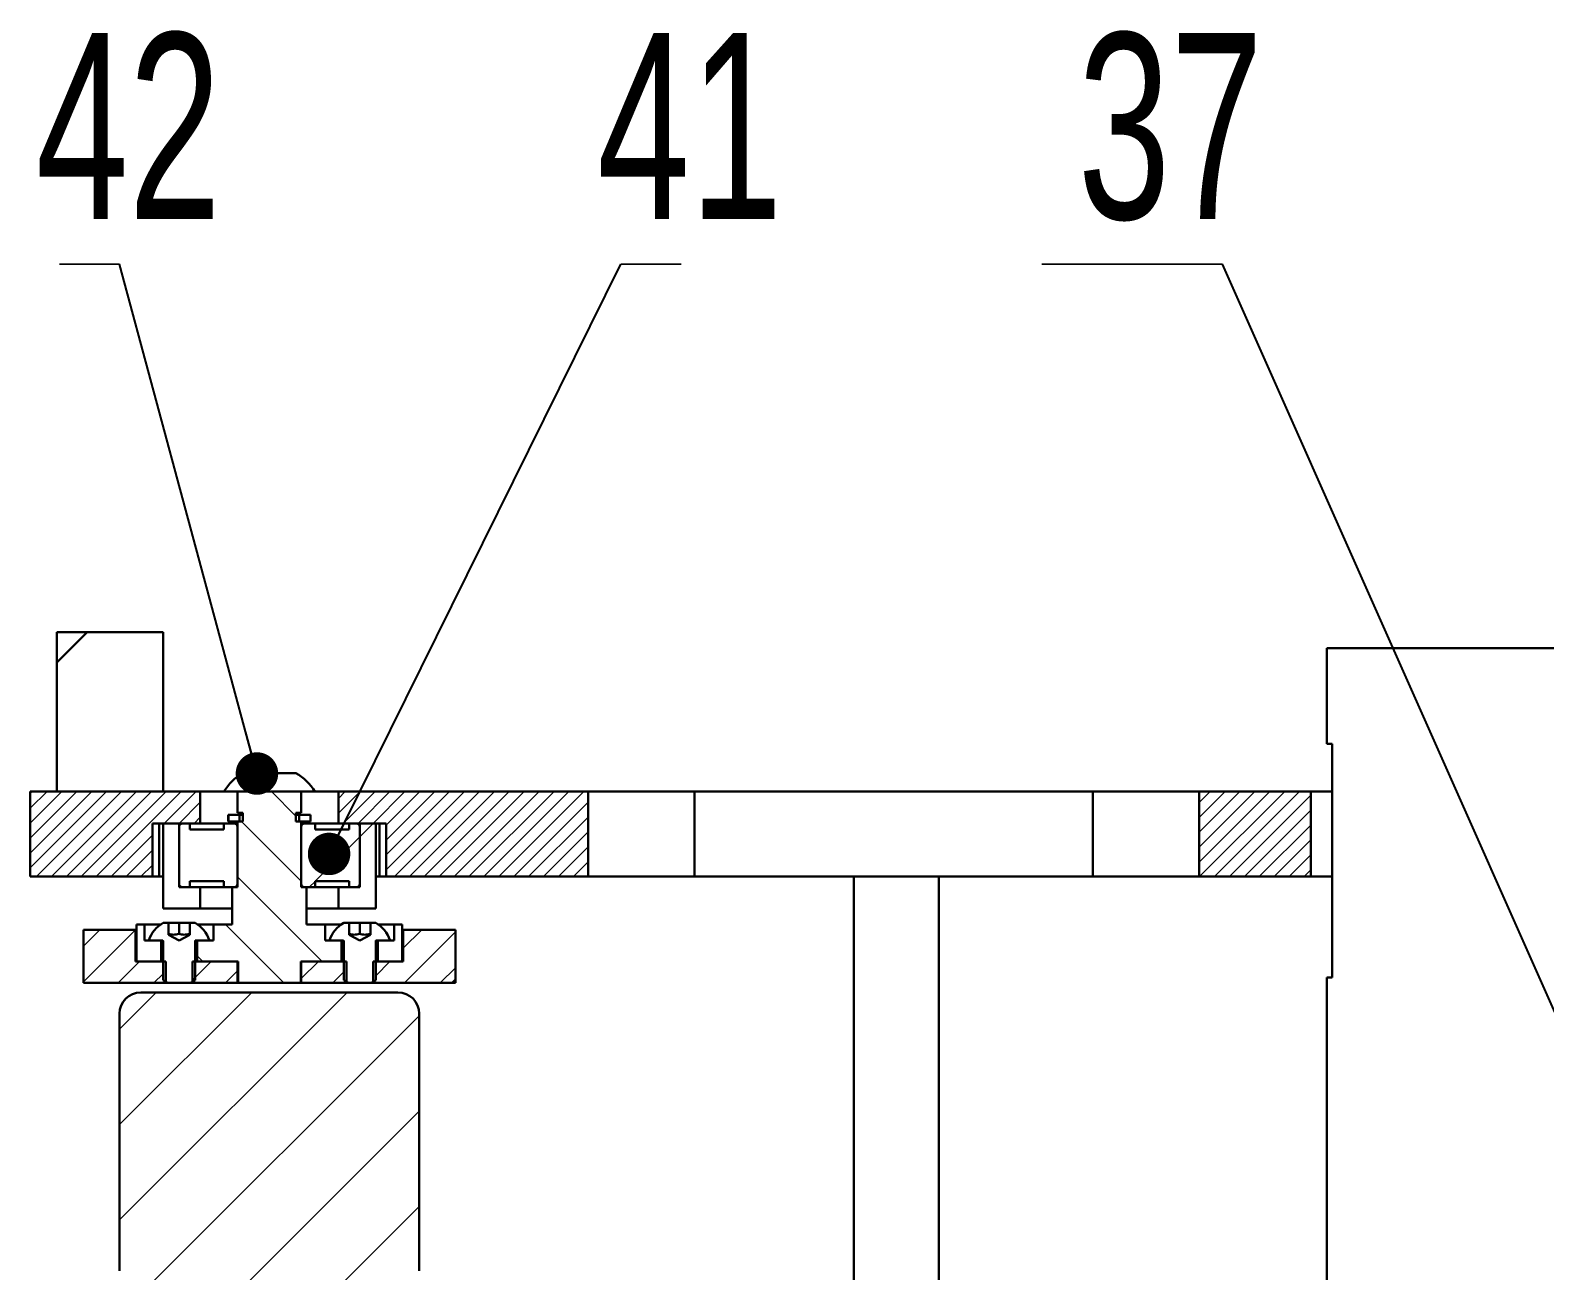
# Model space of a CAD drawing. Header units: millimetres. Extents: x 13 to 7248, y -1201 to 1478.
# Drawn here: x 714.7 to 857.2, y 547.7 to 664.5 of the extents above; entities that cross this region are included whole.
import ezdxf

# ---------------------------------------------------------------- set-up
doc = ezdxf.new("R2010")
doc.units = ezdxf.units.MM
doc.header["$LTSCALE"] = 5
doc.linetypes.add('SLD-实线', pattern=[0])
doc.layers.get('0').update_dxf_attribs({"lineweight": 30})
doc.layers.add('剖面层', color=2, linetype='Continuous', lineweight=15)
doc.layers.add('标注线', color=4, linetype='SLD-实线')
doc.styles.add('SLDTEXTSTYLE4', font='', dxfattribs={"width": 0.67})
doc.styles.get("Standard").update_dxf_attribs({"font": ''})
doc.styles.get('SLDTEXTSTYLE4').set_extended_font_data('汉仪长仿宋体')
doc.styles.get('Standard').set_extended_font_data('SimSun')
doc.dimstyles.new('SLDDIMSTYLE0', dxfattribs={"dimtxt": 0.18, "dimasz": 4, "dimexe": 0, "dimexo": 0.0625, "dimgap": 0, "dimtad": 0, "dimtih": 1, "dimtoh": 1, "dimdec": 0, "dimrnd": 1e-09, "dimzin": 0, "dimdsep": 46, "dimtxsty": 'Standard', "dimblk1": 'DOT', "dimblk2": 'DOT', "dimsah": 1, "dimcen": 0.09, "dimadec": 0, "dimazin": 0, "dimtfac": 4, "dimtdec": 0, "dimtofl": 0, "dimtmove": 0, "dimatfit": 3, "dimldrblk": 'DOT', "dimfxl": 0, "dimfrac": 2, "dimtolj": 1, "dimtzin": 0, "dimarcsym": 0})

# ---------------------------------------------------------------- blocks, each defined once
blk = doc.blocks.new('SW_NOTE_39')
at = {"color": 0, "linetype": 'SLD-实线', "lineweight": 15}
for p, q in [((0, 0), (5.66, 0)), ((5.66, 0), (0, 0)), ((0, 0), (5.66, 0)), ((5.66, 0), (0, 0)), ((0, 0), (5.66, 0)), ((5.66, 0), (0, 0))]:
    blk.add_line(p, q, dxfattribs=at)
at = {"color": 0, "linetype": 'SLD-实线', "lineweight": 15, "insert": (6.5, 21.76), "char_height": 17.5, "attachment_point": 2, "style": 'SLDTEXTSTYLE4'}
blk.add_mtext('41', dxfattribs=at)
blk = doc.blocks.new('_DOT')
at = {"color": 0, "linetype": 'ByBlock', "lineweight": -2}
blk.add_line((-0.5, 0), (-1, 0), dxfattribs=at)
at = {"color": 0, "linetype": 'ByBlock', "const_width": 0.5}
blk.add_lwpolyline([(-0.25, 0, 1), (0.25, 0, 1)], format="xyb", close=True, dxfattribs=at)
blk = doc.blocks.new('SW_NOTE_40')
at = {"color": 0, "linetype": 'SLD-实线', "lineweight": 15}
for p, q in [((-5.66, 0), (0, 0)), ((0, 0), (-5.66, 0)), ((-5.66, 0), (0, 0)), ((0, 0), (-5.66, 0)), ((-5.66, 0), (0, 0)), ((0, 0), (-5.66, 0))]:
    blk.add_line(p, q, dxfattribs=at)
at = {"color": 0, "linetype": 'SLD-实线', "lineweight": 15, "insert": (0.84, 21.76), "char_height": 17.5, "attachment_point": 2, "style": 'SLDTEXTSTYLE4'}
blk.add_mtext('42', dxfattribs=at)
blk = doc.blocks.new('SW_NOTE_63')
at = {"color": 0, "linetype": 'SLD-实线', "lineweight": 15}
for p, q in [((-16.98, 0), (0, 0)), ((0, 0), (-16.98, 0)), ((-16.98, 0), (0, 0)), ((0, 0), (-16.98, 0)), ((-16.98, 0), (0, 0)), ((0, 0), (-16.98, 0))]:
    blk.add_line(p, q, dxfattribs=at)
at = {"color": 0, "linetype": 'SLD-实线', "lineweight": 15, "insert": (-13.61, 21.76), "char_height": 17.5, "attachment_point": 1, "style": 'SLDTEXTSTYLE4'}
blk.add_mtext('37', dxfattribs=at)

msp = doc.modelspace()

# ---------------------------------------------------------------- hatches: boundary and pattern name
h = msp.add_hatch()
h.set_pattern_fill('ANSI31', color=256, scale=5, style=0)
h.paths.add_polyline_path([(727.2086, 592.8042), (727.2086, 607.8042), (717.2086, 607.8042), (717.2086, 592.8042)], flags=0)
at = {"linetype": 'SLD-实线', "lineweight": 0}
h = msp.add_hatch(dxfattribs=at)
h.set_pattern_fill('ANSI32', scale=5, style=0)
h.paths.add_polyline_path([(734.4086, 590.6042), (733.3467, 590.6042), (733.3467, 590.0042), (734.4086, 590.0042)], flags=0)
h = msp.add_hatch(dxfattribs=at)
h.set_pattern_fill('ANSI32', scale=5, style=0)
h.paths.add_polyline_path([(741.0705, 590.6042), (740.0086, 590.6042), (740.0086, 590.0042), (741.0705, 590.0042)], flags=0)
h = msp.add_hatch(dxfattribs=at)
h.set_pattern_fill('ANSI31', scale=5, style=0)
h.paths.add_polyline_path([(730.7086, 583.8042), (728.7086, 583.8042), (728.7086, 589.8042), (727.2086, 589.8042), (727.2086, 581.8042), (730.7086, 581.8042)], flags=0)
h = msp.add_hatch(dxfattribs=at)
h.set_pattern_fill('ANSI31', scale=5, style=0)
edge = h.paths.add_edge_path(flags=0)
edge.add_line((729.7086, 589.8042), (729.0086, 589.8042))
edge.add_arc((729.0086, 589.5042), 0.3, 90, 180)
edge.add_line((728.7086, 589.5042), (728.7086, 584.1042))
edge.add_arc((729.0086, 584.1042), 0.3, 180, 270)
edge.add_line((729.0086, 583.8042), (729.7086, 583.8042))
edge.add_line((729.7086, 583.8042), (729.7086, 584.3692))
edge.add_line((729.7086, 584.3692), (732.9086, 584.3692))
edge.add_line((732.9086, 584.3692), (732.9086, 583.8042))
edge.add_line((732.9086, 583.8042), (733.9086, 583.8042))
edge.add_arc((733.9086, 584.1042), 0.3, 270, 360)
edge.add_line((734.2086, 584.1042), (734.2086, 589.5042))
edge.add_arc((733.9086, 589.5042), 0.3, 0, 90)
edge.add_line((733.9086, 589.8042), (732.9086, 589.8042))
edge.add_line((732.9086, 589.8042), (732.9086, 589.2392))
edge.add_line((732.9086, 589.2392), (729.7086, 589.2392))
edge.add_line((729.7086, 589.2392), (729.7086, 589.8042))
h = msp.add_hatch(dxfattribs=at)
h.set_pattern_fill('ANSI31', scale=5, style=0)
h.paths.add_polyline_path([(724.7086, 576.8042), (727.0086, 576.8042), (727.0086, 578.8042), (725.4586, 578.8042), (725.4586, 580.3042), (724.7086, 580.3042)], flags=0)
h = msp.add_hatch(dxfattribs=at)
h.set_pattern_fill('ANSI31', scale=5, style=0)
edge = h.paths.add_edge_path(flags=0)
edge.add_line((729.7086, 580.414), (729.7086, 579.3324))
edge.add_line((729.7086, 579.3324), (728.7086, 578.8042))
edge.add_line((728.7086, 578.8042), (727.7086, 579.3324))
edge.add_line((727.7086, 579.3324), (727.7086, 580.414))
edge.add_line((727.7086, 580.414), (727.5539, 580.4542))
edge.add_line((727.5539, 580.4542), (727.2086, 580.4542))
edge.add_arc((728.7086, 577.8496), 3.0056, 119.938338, 161.482848)
edge.add_line((725.8586, 578.8042), (727.1086, 578.8042))
edge.add_arc((727.1086, 578.7042), 0.1, 0, 90, ccw=False)
edge.add_line((727.2086, 578.7042), (727.2086, 575.0542))
edge.add_line((727.2086, 575.0542), (727.6416, 574.8042))
edge.add_line((727.6416, 574.8042), (729.7756, 574.8042))
edge.add_line((729.7756, 574.8042), (730.2086, 575.0542))
edge.add_line((730.2086, 575.0542), (730.2086, 578.7042))
edge.add_arc((730.3086, 578.7042), 0.1, 90, 180, ccw=False)
edge.add_line((730.3086, 578.8042), (731.5586, 578.8042))
edge.add_arc((728.7086, 577.8496), 3.0056, 18.517152, 60.061662)
edge.add_line((730.2086, 580.4542), (729.8633, 580.4542))
edge.add_line((729.8633, 580.4542), (729.7086, 580.414))
h = msp.add_hatch(dxfattribs=at)
h.set_pattern_fill('ANSI31', scale=5, style=0)
edge = h.paths.add_edge_path(flags=0)
edge.add_line((746.7086, 580.414), (746.7086, 579.3324))
edge.add_line((746.7086, 579.3324), (745.7086, 578.8042))
edge.add_line((745.7086, 578.8042), (744.7086, 579.3324))
edge.add_line((744.7086, 579.3324), (744.7086, 580.414))
edge.add_line((744.7086, 580.414), (744.5539, 580.4542))
edge.add_line((744.5539, 580.4542), (744.2086, 580.4542))
edge.add_arc((745.7086, 577.8496), 3.0056, 119.938338, 161.482848)
edge.add_line((742.8586, 578.8042), (744.1086, 578.8042))
edge.add_arc((744.1086, 578.7042), 0.1, 0, 90, ccw=False)
edge.add_line((744.2086, 578.7042), (744.2086, 575.0542))
edge.add_line((744.2086, 575.0542), (744.6416, 574.8042))
edge.add_line((744.6416, 574.8042), (746.7756, 574.8042))
edge.add_line((746.7756, 574.8042), (747.2086, 575.0542))
edge.add_line((747.2086, 575.0542), (747.2086, 578.7042))
edge.add_arc((747.3086, 578.7042), 0.1, 90, 180, ccw=False)
edge.add_line((747.3086, 578.8042), (748.5586, 578.8042))
edge.add_arc((745.7086, 577.8496), 3.0056, 18.517152, 60.061662)
edge.add_line((747.2086, 580.4542), (746.8633, 580.4542))
edge.add_line((746.8633, 580.4542), (746.7086, 580.414))
h = msp.add_hatch(dxfattribs=at)
h.set_pattern_fill('ANSI31', scale=5, style=0)
h.paths.add_polyline_path([(747.4086, 576.8042), (749.7086, 576.8042), (749.7086, 580.3042), (748.9586, 580.3042), (748.9586, 578.8042), (747.4086, 578.8042)], flags=0)
h = msp.add_hatch(dxfattribs=at)
h.set_pattern_fill('ANSI31', scale=5, style=0)
h.paths.add_polyline_path([(724.6086, 576.8042), (724.6086, 579.8042), (719.7086, 579.8042), (719.7086, 574.8042), (727.4586, 574.8042), (727.4586, 576.8042)], flags=0)
h = msp.add_hatch()
h.set_pattern_fill('ANSI31', color=256, scale=5, style=0)
h.paths.add_polyline_path([(754.7086, 574.8042), (754.7086, 579.8042), (749.8086, 579.8042), (749.8086, 576.8042), (746.9586, 576.8042), (746.9586, 574.8042)], flags=0)
h = msp.add_hatch(dxfattribs=at)
h.set_pattern_fill('ANSI31', scale=5, style=0)
h.paths.add_polyline_path([(744.4586, 576.8042), (740.2086, 576.8042), (740.2086, 574.8042), (744.4586, 574.8042)], flags=0)
at = {"layer": '剖面层'}
h = msp.add_hatch(dxfattribs=at)
h.set_pattern_fill('ANSI31', color=256, scale=0.3125, style=0)
h.paths.add_polyline_path([(730.7086, 592.8042), (714.7086, 592.8042), (714.7086, 584.8042), (726.2086, 584.8042), (726.2086, 589.8042), (730.7086, 589.8042)], flags=0)
h = msp.add_hatch(dxfattribs=at)
h.set_pattern_fill('ANSI31', color=256, scale=1.25, angle=90, style=0)
h.paths.add_polyline_path([(734.2086, 590.0042), (734.2086, 583.8042), (733.7086, 583.8042), (733.7086, 580.3042), (731.9586, 580.3042), (731.9586, 578.8042), (730.4086, 578.8042), (730.4086, 576.8042), (734.2586, 576.8042), (734.2586, 574.8042), (740.1586, 574.8042), (740.1586, 576.8042), (744.0086, 576.8042), (744.0086, 578.8042), (742.4586, 578.8042), (742.4586, 580.3042), (740.7086, 580.3042), (740.7086, 583.8042), (740.2086, 583.8042), (740.2086, 590.0042), (739.7086, 590.0042), (739.7086, 590.8042), (740.2086, 590.8042), (740.2086, 592.8042), (734.2086, 592.8042), (734.2086, 590.8042), (734.7086, 590.8042), (734.7086, 590.0042)], flags=0)
h = msp.add_hatch(dxfattribs=at)
h.set_pattern_fill('ANSI31', color=256, scale=0.3125, style=0)
h.paths.add_polyline_path([(767.2086, 592.8042), (743.7086, 592.8042), (743.7086, 589.8042), (748.2086, 589.8042), (748.2086, 584.8042), (767.2086, 584.8042)], flags=0)
h = msp.add_hatch(dxfattribs=at)
h.set_pattern_fill('ANSI31', color=256, scale=0.3125, style=0)
h.paths.add_polyline_path([(835.2086, 584.8042), (835.2086, 592.8042), (824.7086, 592.8042), (824.7086, 584.8042)], flags=0)
h = msp.add_hatch(dxfattribs=at)
h.set_pattern_fill('ANSI31', color=256, scale=5, style=0)
edge = h.paths.add_edge_path(flags=0)
edge.add_line((745.7086, 584.1042), (745.7086, 589.5042))
edge.add_arc((745.4086, 589.5042), 0.3, 0, 90)
edge.add_line((745.4086, 589.8042), (744.7086, 589.8042))
edge.add_line((744.7086, 589.8042), (744.7086, 589.2392))
edge.add_line((744.7086, 589.2392), (741.5086, 589.2392))
edge.add_line((741.5086, 589.2392), (741.5086, 589.8042))
edge.add_line((741.5086, 589.8042), (740.5086, 589.8042))
edge.add_arc((740.5086, 589.5042), 0.3, 90, 180)
edge.add_line((740.2086, 589.5042), (740.2086, 584.1042))
edge.add_arc((740.5086, 584.1042), 0.3, 180, 270)
edge.add_line((740.5086, 583.8042), (741.5086, 583.8042))
edge.add_line((741.5086, 583.8042), (741.5086, 584.3692))
edge.add_line((741.5086, 584.3692), (744.7086, 584.3692))
edge.add_line((744.7086, 584.3692), (744.7086, 583.8042))
edge.add_line((744.7086, 583.8042), (745.4086, 583.8042))
edge.add_arc((745.4086, 584.1042), 0.3, 270, 360)
h = msp.add_hatch(dxfattribs=at)
h.set_pattern_fill('ANSI31', color=256, scale=5, style=0)
h.paths.add_polyline_path([(747.2086, 589.8042), (745.7086, 589.8042), (745.7086, 583.8042), (743.7086, 583.8042), (743.7086, 581.8042), (747.2086, 581.8042)], flags=0)
h = msp.add_hatch(dxfattribs=at)
h.set_pattern_fill('ANSI31', color=256, scale=0.75, style=0)
h.paths.add_polyline_path([(727.2086, 576.8042), (724.6086, 576.8042), (724.6086, 579.8042), (719.7086, 579.8042), (719.7086, 574.8042), (727.4586, 574.8042), (727.4586, 574.9098), (727.2086, 575.0542)])
h.paths.add_polyline_path([(754.7086, 579.8042), (749.8086, 579.8042), (749.8086, 576.8042), (747.2086, 576.8042), (747.2086, 575.0542), (746.9586, 574.9098), (746.9586, 574.8042), (754.7086, 574.8042)])
h.paths.add_polyline_path([(744.2086, 576.8042), (740.2086, 576.8042), (740.2086, 574.8042), (744.4586, 574.8042), (744.4586, 574.9098), (744.2086, 575.0542)])
h.paths.add_polyline_path([(729.9586, 574.8042), (734.2086, 574.8042), (734.2086, 576.8042), (729.9586, 576.8042)])
h = msp.add_hatch(dxfattribs=at)
h.set_pattern_fill('ANSI31', color=256, scale=2, style=0)
edge = h.paths.add_edge_path(flags=0)
edge.add_arc((749.3086, 547.7042), 2, 270, 360)
edge.add_line((751.3086, 547.7042), (751.3086, 571.9042))
edge.add_arc((749.3086, 571.9042), 2, 0, 90)
edge.add_line((749.3086, 573.9042), (725.1086, 573.9042))
edge.add_arc((725.1086, 571.9042), 2, 90, 180)
edge.add_line((723.1086, 571.9042), (723.1086, 547.7042))
edge.add_arc((725.1086, 547.7042), 2, 180, 270)
edge.add_line((725.1086, 545.7042), (749.3086, 545.7042))

# ---------------------------------------------------------------- linework, layer by layer
for p, q in [((717.2086, 607.8042), (717.2086, 592.8042)), ((727.2086, 607.8042), (717.2086, 607.8042)), ((727.2086, 607.8042), (727.2086, 592.8042)), ((836.7086, 606.3042), (836.7086, 597.3042)), ((836.7086, 606.3042), (878.7086, 606.3042)), ((836.7086, 597.3042), (837.2086, 597.3042)), ((837.2086, 575.3042), (837.2086, 597.3042)), ((734.7086, 594.5542), (739.5179, 594.5542)), ((739.5179, 594.5542), (739.7086, 594.5542)), ((714.7086, 592.8042), (714.7086, 584.8042)), ((714.7086, 592.8042), (730.7086, 592.8042)), ((727.2086, 592.8042), (717.2086, 592.8042)), ((730.7086, 589.8042), (730.7086, 592.8042)), ((734.2086, 592.8042), (730.7086, 592.8042)), ((734.2086, 590.8042), (734.2086, 592.8042)), ((734.2086, 592.8042), (740.2086, 592.8042)), ((740.2086, 592.8042), (740.2086, 590.8042)), ((743.7086, 592.8042), (740.2086, 592.8042)), ((743.7086, 592.8042), (743.7086, 589.8042)), ((743.7086, 592.8042), (767.2086, 592.8042)), ((767.2086, 584.8042), (767.2086, 592.8042)), ((777.2086, 592.8042), (767.2086, 592.8042)), ((777.2086, 584.8042), (777.2086, 592.8042)), ((814.7086, 592.8042), (777.2086, 592.8042)), ((814.7086, 584.8042), (814.7086, 592.8042)), ((824.7086, 592.8042), (814.7086, 592.8042)), ((824.7086, 592.8042), (824.7086, 584.8042)), ((824.7086, 592.8042), (835.2086, 592.8042)), ((835.2086, 592.8042), (835.2086, 584.8042)), ((835.2086, 592.8042), (837.2086, 592.8042)), ((733.3386, 590.6042), (733.3386, 590.0042)), ((733.3386, 590.6042), (733.3467, 590.6042)), ((733.3386, 590.0042), (733.3467, 590.0042)), ((733.3467, 590.6042), (733.3467, 590.0042)), ((733.3467, 590.6042), (734.4086, 590.6042)), ((733.3467, 590.0042), (734.4086, 590.0042)), ((734.7086, 590.8042), (734.2086, 590.8042)), ((734.2086, 590.0042), (734.7086, 590.0042)), ((734.2086, 583.8042), (734.2086, 590.0042)), ((734.4086, 590.0042), (734.4086, 590.6042)), ((734.4086, 590.6042), (734.7086, 590.6042)), ((734.7086, 590.0042), (734.7086, 590.8042)), ((740.2086, 590.8042), (739.7086, 590.8042)), ((739.7086, 590.8042), (739.7086, 590.0042)), ((739.7086, 590.6042), (740.0086, 590.6042)), ((739.7086, 590.0042), (740.2086, 590.0042)), ((740.0086, 590.6042), (740.0086, 590.0042)), ((740.0086, 590.6042), (741.0705, 590.6042)), ((740.0086, 590.0042), (741.0705, 590.0042)), ((740.2086, 590.0042), (740.2086, 583.8042)), ((741.0705, 590.0042), (741.0705, 590.6042)), ((741.0705, 590.6042), (741.0786, 590.6042)), ((741.0705, 590.0042), (741.0786, 590.0042)), ((741.0786, 590.0042), (741.0786, 590.6042)), ((730.7086, 589.8042), (726.2086, 589.8042)), ((726.2086, 584.8042), (726.2086, 589.8042)), ((726.845, 589.8042), (726.845, 584.8042)), ((727.2086, 581.8042), (727.2086, 589.8042)), ((728.7086, 589.8042), (727.2086, 589.8042)), ((728.7086, 583.8042), (728.7086, 589.8042)), ((728.7086, 589.5042), (728.7086, 584.1042)), ((729.7086, 589.8042), (729.0086, 589.8042)), ((729.7086, 589.2392), (729.7086, 589.8042)), ((732.9086, 589.2392), (729.7086, 589.2392)), ((732.9086, 589.8042), (730.7086, 589.8042)), ((732.9086, 589.8042), (732.9086, 589.2392)), ((733.9086, 589.8042), (732.9086, 589.8042)), ((734.2086, 589.8042), (733.9086, 589.8042)), ((734.2086, 584.1042), (734.2086, 589.5042)), ((740.5086, 589.8042), (740.2086, 589.8042)), ((740.2086, 589.5042), (740.2086, 584.1042)), ((741.5086, 589.8042), (740.5086, 589.8042)), ((741.5086, 589.2392), (741.5086, 589.8042)), ((743.7086, 589.8042), (741.5086, 589.8042)), ((744.7086, 589.2392), (741.5086, 589.2392)), ((748.2086, 589.8042), (743.7086, 589.8042)), ((744.7086, 589.8042), (744.7086, 589.2392)), ((745.4086, 589.8042), (744.7086, 589.8042)), ((745.7086, 589.8042), (745.7086, 583.8042)), ((747.2086, 589.8042), (745.7086, 589.8042)), ((745.7086, 584.1042), (745.7086, 589.5042)), ((747.2086, 589.8042), (747.2086, 581.8042)), ((747.5722, 584.8042), (747.5722, 589.8042)), ((748.2086, 589.8042), (748.2086, 584.8042)), ((714.7086, 584.8042), (726.2086, 584.8042)), ((726.845, 584.8042), (726.2086, 584.8042)), ((726.845, 584.8042), (727.2086, 584.8042)), ((729.7086, 584.3692), (732.9086, 584.3692)), ((729.7086, 583.8042), (729.7086, 584.3692)), ((732.9086, 584.3692), (732.9086, 583.8042)), ((741.5086, 584.3692), (744.7086, 584.3692)), ((741.5086, 583.8042), (741.5086, 584.3692)), ((744.7086, 584.3692), (744.7086, 583.8042)), ((747.2086, 584.8042), (747.5722, 584.8042)), ((748.2086, 584.8042), (747.5722, 584.8042)), ((748.2086, 584.8042), (767.2086, 584.8042)), ((777.2086, 584.8042), (767.2086, 584.8042)), ((814.7086, 584.8042), (777.2086, 584.8042)), ((792.2086, 584.8042), (792.2086, 534.8042)), ((800.2086, 534.8042), (800.2086, 584.8042)), ((824.7086, 584.8042), (814.7086, 584.8042)), ((824.7086, 584.8042), (835.2086, 584.8042)), ((837.2086, 584.8042), (835.2086, 584.8042)), ((730.7086, 583.8042), (728.7086, 583.8042)), ((729.0086, 583.8042), (729.7086, 583.8042)), ((730.7086, 581.8042), (730.7086, 583.8042)), ((732.9086, 583.8042), (730.7086, 583.8042)), ((732.9086, 583.8042), (733.9086, 583.8042)), ((733.7086, 580.3042), (733.7086, 583.8042)), ((733.7086, 583.8042), (734.2086, 583.8042)), ((740.2086, 583.8042), (740.7086, 583.8042)), ((740.5086, 583.8042), (741.5086, 583.8042)), ((740.7086, 583.8042), (740.7086, 580.3042)), ((743.7086, 583.8042), (741.5086, 583.8042)), ((743.7086, 583.8042), (743.7086, 581.8042)), ((745.7086, 583.8042), (743.7086, 583.8042)), ((744.7086, 583.8042), (745.4086, 583.8042)), ((727.2086, 581.8042), (730.7086, 581.8042)), ((733.7086, 581.8042), (730.7086, 581.8042)), ((743.7086, 581.8042), (740.7086, 581.8042)), ((743.7086, 581.8042), (747.2086, 581.8042)), ((724.7086, 580.3042), (724.7086, 576.8042)), ((725.4586, 580.3042), (724.7086, 580.3042)), ((725.4586, 578.8042), (725.4586, 580.3042)), ((726.974, 580.3042), (725.4586, 580.3042)), ((727.5539, 580.4542), (727.2086, 580.4542)), ((727.5539, 580.4542), (727.7086, 580.414)), ((727.7086, 580.4542), (727.5539, 580.4542)), ((727.7086, 580.414), (727.7086, 580.4542)), ((728.7086, 580.4542), (727.7086, 580.4542)), ((727.7086, 579.3324), (727.7086, 580.414)), ((727.8805, 580.4542), (728.7086, 580.4542)), ((728.7086, 580.4542), (729.5367, 580.4542)), ((729.7086, 580.4542), (728.7086, 580.4542)), ((728.7086, 579.4142), (728.7086, 580.4542)), ((729.7086, 580.414), (729.8633, 580.4542)), ((729.7086, 580.4542), (729.7086, 580.414)), ((729.8633, 580.4542), (729.7086, 580.4542)), ((729.7086, 580.414), (729.7086, 579.3324)), ((730.2086, 580.4542), (729.8633, 580.4542)), ((731.9586, 580.3042), (730.4432, 580.3042)), ((731.9586, 580.3042), (731.9586, 578.8042)), ((733.7086, 580.3042), (731.9586, 580.3042)), ((742.4586, 580.3042), (740.7086, 580.3042)), ((742.4586, 578.8042), (742.4586, 580.3042)), ((743.974, 580.3042), (742.4586, 580.3042)), ((744.5539, 580.4542), (744.2086, 580.4542)), ((744.5539, 580.4542), (744.7086, 580.414)), ((744.7086, 580.4542), (744.5539, 580.4542)), ((744.7086, 580.414), (744.7086, 580.4542)), ((745.7086, 580.4542), (744.7086, 580.4542)), ((744.7086, 579.3324), (744.7086, 580.414)), ((744.8806, 580.4542), (745.7086, 580.4542)), ((745.7086, 579.4142), (745.7086, 580.4542)), ((745.7086, 580.4542), (746.5366, 580.4542)), ((746.7086, 580.4542), (745.7086, 580.4542)), ((746.7086, 580.414), (746.8633, 580.4542)), ((746.7086, 580.4542), (746.7086, 580.414)), ((746.8633, 580.4542), (746.7086, 580.4542)), ((746.7086, 580.414), (746.7086, 579.3324)), ((747.2086, 580.4542), (746.8633, 580.4542)), ((748.9586, 580.3042), (747.4432, 580.3042)), ((748.9586, 580.3042), (748.9586, 578.8042)), ((749.7086, 580.3042), (748.9586, 580.3042)), ((749.7086, 576.8042), (749.7086, 580.3042)), ((719.7086, 574.8042), (719.7086, 579.8042)), ((724.6086, 579.8042), (719.7086, 579.8042)), ((724.6086, 579.8042), (724.6086, 576.8042)), ((724.6086, 579.8042), (724.7086, 579.8042)), ((727.0086, 578.8042), (725.4586, 578.8042)), ((725.8586, 578.8042), (727.1086, 578.8042)), ((727.0086, 576.8042), (727.0086, 578.8042)), ((727.2086, 578.7042), (727.2086, 575.0542)), ((728.7086, 578.8042), (727.7086, 579.3324)), ((729.7086, 579.3324), (728.7086, 578.8042)), ((730.2086, 575.0542), (730.2086, 578.7042)), ((730.3086, 578.8042), (731.5586, 578.8042)), ((730.4086, 578.8042), (730.4086, 576.8042)), ((731.9586, 578.8042), (730.4086, 578.8042)), ((744.0086, 578.8042), (742.4586, 578.8042)), ((742.8586, 578.8042), (744.1086, 578.8042)), ((744.0086, 576.8042), (744.0086, 578.8042)), ((744.2086, 578.7042), (744.2086, 575.0542)), ((745.7086, 578.8042), (744.7086, 579.3324)), ((746.7086, 579.3324), (745.7086, 578.8042)), ((747.2086, 575.0542), (747.2086, 578.7042)), ((747.3086, 578.8042), (748.5586, 578.8042)), ((747.4086, 578.8042), (747.4086, 576.8042)), ((748.9586, 578.8042), (747.4086, 578.8042)), ((749.7086, 579.8042), (749.8086, 579.8042)), ((749.8086, 576.8042), (749.8086, 579.8042)), ((754.7086, 579.8042), (749.8086, 579.8042)), ((754.7086, 574.8042), (754.7086, 579.8042)), ((724.6086, 576.8042), (727.4586, 576.8042)), ((727.0086, 576.8042), (724.7086, 576.8042)), ((727.4586, 574.8042), (727.4586, 576.8042)), ((729.9586, 576.8042), (729.9586, 574.8042)), ((729.9586, 576.8042), (734.2086, 576.8042)), ((734.2586, 576.8042), (730.4086, 576.8042)), ((734.2086, 574.8042), (734.2086, 576.8042)), ((734.2586, 576.8042), (734.2586, 574.8042)), ((740.1586, 574.8042), (740.1586, 576.8042)), ((744.0086, 576.8042), (740.1586, 576.8042)), ((740.2086, 576.8042), (740.2086, 574.8042)), ((740.2086, 576.8042), (744.4586, 576.8042)), ((744.4586, 574.8042), (744.4586, 576.8042)), ((746.9586, 576.8042), (746.9586, 574.8042)), ((746.9586, 576.8042), (749.8086, 576.8042)), ((749.7086, 576.8042), (747.4086, 576.8042)), ((719.7086, 574.8042), (727.4586, 574.8042)), ((727.6416, 574.8042), (727.2086, 575.0542)), ((727.6416, 574.8042), (727.4586, 574.8042)), ((727.6416, 574.8042), (729.7756, 574.8042)), ((730.2086, 575.0542), (729.7756, 574.8042)), ((729.9586, 574.8042), (729.7756, 574.8042)), ((729.9586, 574.8042), (734.2086, 574.8042)), ((734.2586, 574.8042), (734.2086, 574.8042)), ((740.1586, 574.8042), (734.2586, 574.8042)), ((740.2086, 574.8042), (740.1586, 574.8042)), ((740.2086, 574.8042), (744.4586, 574.8042)), ((744.6416, 574.8042), (744.2086, 575.0542)), ((744.6416, 574.8042), (744.4586, 574.8042)), ((744.6416, 574.8042), (746.7756, 574.8042)), ((747.2086, 575.0542), (746.7756, 574.8042)), ((746.9586, 574.8042), (746.7756, 574.8042)), ((746.9586, 574.8042), (754.7086, 574.8042)), ((836.7086, 575.3042), (836.7086, 566.3042)), ((836.7086, 575.3042), (837.2086, 575.3042)), ((749.3086, 573.9042), (725.1086, 573.9042)), ((723.1086, 571.9042), (723.1086, 547.7042)), ((751.3086, 547.7042), (751.3086, 571.9042)), ((836.7086, 566.3042), (836.7086, 534.8042))]:
    msp.add_line(p, q)
for centre, radius, start, end in [((737.2086, 590.2133), 5.0093, 119.938338, 148.854335), ((737.2086, 590.2133), 5.0093, 31.145665, 60.061662), ((729.0086, 589.5042), 0.3, 90, 180), ((733.9086, 589.5042), 0.3, 0, 90), ((740.5086, 589.5042), 0.3, 90, 180), ((745.4086, 589.5042), 0.3, 0, 90), ((729.0086, 584.1042), 0.3, 180, 270), ((733.9086, 584.1042), 0.3, 270, 0), ((740.5086, 584.1042), 0.3, 180, 270), ((745.4086, 584.1042), 0.3, 270, 0), ((728.7086, 577.8496), 3.0056, 119.938338, 161.482848), ((728.7086, 577.8496), 3.0056, 18.517152, 60.061662), ((745.7086, 577.8496), 3.0056, 119.938338, 161.482848), ((745.7086, 577.8496), 3.0056, 18.517152, 60.061662), ((727.1086, 578.7042), 0.1, 0, 90), ((730.3086, 578.7042), 0.1, 90, 180), ((744.1086, 578.7042), 0.1, 0, 90), ((747.3086, 578.7042), 0.1, 90, 180), ((725.1086, 571.9042), 2, 90, 180), ((749.3086, 571.9042), 2, 0, 90)]:
    msp.add_arc(centre, radius, start, end)
for points, knots in [([(728.7086, 579.4142), (728.5318, 579.3718), (728.1979, 579.2917), (727.8651, 579.375), (727.7086, 579.4142)], [0, 0, 0, 0, 0.529567, 1, 1, 1, 1]), ([(729.7086, 579.4142), (729.5318, 579.3718), (729.1978, 579.2917), (728.8651, 579.375), (728.7086, 579.4142)], [0, 0, 0, 0, 0.529567, 1, 1, 1, 1]), ([(745.7086, 579.4142), (745.5318, 579.3718), (745.1978, 579.2917), (744.8651, 579.375), (744.7086, 579.4142)], [0, 0, 0, 0, 0.529567, 1, 1, 1, 1]), ([(746.7086, 579.4142), (746.5318, 579.3718), (746.1979, 579.2917), (745.8651, 579.375), (745.7086, 579.4142)], [0, 0, 0, 0, 0.52955541, 1, 1, 1, 1])]:
    msp.add_open_spline(points, degree=3, knots=knots)

# ---------------------------------------------------------------- block references
at = {"layer": '标注线'}
for name, p in [('SW_NOTE_40', (723.1132, 642.4528)), ('SW_NOTE_39', (770.283, 642.4528)), ('SW_NOTE_63', (826.8868, 642.4528))]:
    msp.add_blockref(name, p, dxfattribs=at)

# ---------------------------------------------------------------- leaders
for points in [[(736.0382, 594.5067), (723.1132, 642.4528)], [(742.8256, 586.9379), (770.283, 642.4528)], [(867.4138, 551.1836), (826.8868, 642.4528)]]:
    msp.add_leader(points, dimstyle='SLDDIMSTYLE0', dxfattribs=at)

doc.saveas('drawing.dxf')
